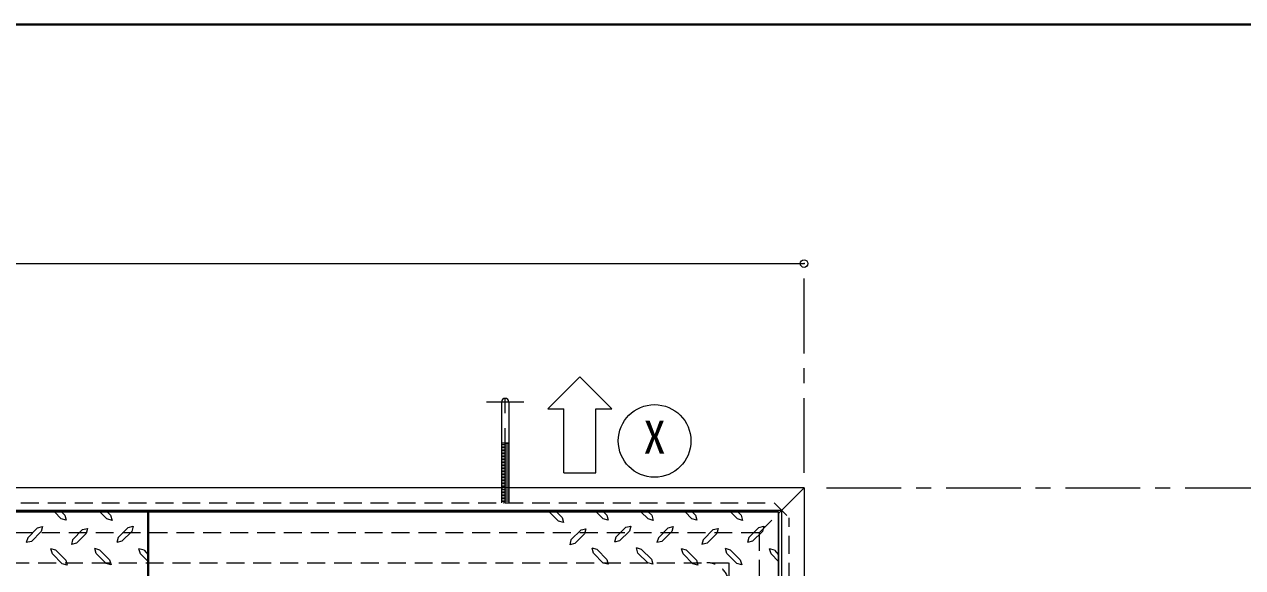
# Model space of a CAD drawing. Units: millimetres at full size, sheet at 1:10; details may follow other scales. Extents: x -2125 to 1925, y -1405 to 1405.
# Drawn here: x -329 to 487, y 1042 to 1405 of the extents above; entities that cross this region are included whole.
import ezdxf
from ezdxf.enums import TextEntityAlignment as Align

# ---------------------------------------------------------------- set-up
doc = ezdxf.new("R2010")
doc.units = ezdxf.units.MM
doc.header["$LTSCALE"] = 10
doc.header["$PDMODE"] = 32
doc.header["$PDSIZE"] = 5
doc.linetypes.add('CHAIN1', pattern=[8, 5, -1, 1, -1])
doc.linetypes.add('DASHED1', pattern=[1.8, 1.2, -0.6])
doc.layers.add('0-A', color=4, linetype='Continuous', lineweight=9)
doc.styles.add('ＭＳ ゴシック', font='')
doc.styles.get('ＭＳ ゴシック').set_extended_font_data('MS Gothic')

msp = doc.modelspace()

# ---------------------------------------------------------------- linework, layer by layer
at = {"layer": '0-A', "color": 1, "lineweight": 40}
for p, q in [((1925.2, 1405.02), (-2124.8, 1405.02)), ((-245.8, 745.02), (-245.8, 1079.02))]:
    msp.add_line(p, q, dxfattribs=at)
at = {"layer": '0-A'}
for p, q in [((-1106.8, 1245.02), (193.2, 1245.02)), ((43.2, 1169.3), (21.78, 1147.88)), ((43.2, 1169.3), (64.63, 1147.88)), ((21.78, 1147.88), (32.49, 1147.88)), ((32.49, 1105.02), (32.49, 1147.88)), ((53.92, 1147.88), (64.63, 1147.88)), ((53.92, 1105.02), (53.92, 1147.88)), ((-4.3, 1124.92), (-9.3, 1124.92)), ((-9.3, 1124.05), (-4.3, 1124.46)), ((-9.3, 1123.04), (-4.3, 1123.45)), ((-9.3, 1122.04), (-4.3, 1122.45)), ((-9.3, 1121.04), (-4.3, 1121.45)), ((-9.3, 1120.03), (-4.3, 1120.44)), ((-9.3, 1119.03), (-4.3, 1119.44)), ((-9.3, 1118.03), (-4.3, 1118.44)), ((-9.3, 1117.02), (-4.3, 1117.43)), ((-9.3, 1116.02), (-4.3, 1116.43)), ((-9.3, 1115.02), (-4.3, 1115.43)), ((-9.3, 1114.01), (-4.3, 1114.42)), ((-9.3, 1113.01), (-4.3, 1113.42)), ((-9.3, 1112.01), (-4.3, 1112.42)), ((-9.3, 1111), (-4.3, 1111.41)), ((-9.3, 1110), (-4.3, 1110.41)), ((-9.3, 1109), (-4.3, 1109.41)), ((-9.3, 1107.99), (-4.3, 1108.4)), ((-9.3, 1106.99), (-4.3, 1107.4)), ((-9.3, 1105.99), (-4.3, 1106.4)), ((-9.3, 1104.98), (-4.3, 1105.39)), ((-9.3, 1103.98), (-4.3, 1104.39)), ((-9.3, 1102.98), (-4.3, 1103.39)), ((-9.3, 1101.97), (-4.3, 1102.38)), ((-9.3, 1100.97), (-4.3, 1101.38)), ((32.49, 1105.02), (53.92, 1105.02)), ((-9.3, 1099.97), (-4.3, 1100.38)), ((-9.3, 1098.96), (-4.3, 1099.37)), ((-9.3, 1097.96), (-4.3, 1098.37)), ((-9.3, 1096.96), (-4.3, 1097.37)), ((-9.3, 1095.95), (-4.3, 1096.36)), ((-8.46, 1095.02), (-4.3, 1095.36)), ((-308.36, 1079.02), (-303.91, 1074.4)), ((-303.6, 1079.02), (-301.39, 1076.81)), ((-301.39, 1076.81), (-300.55, 1073.56)), ((-277.98, 1079.02), (-273.25, 1074.29)), ((-273.15, 1079.02), (-270.84, 1076.71)), ((-270.84, 1076.71), (-269.89, 1073.35)), ((22.6, 1079.02), (28.94, 1072.82)), ((27.58, 1079.02), (31.36, 1075.24)), ((54.14, 1079.02), (58.87, 1074.29)), ((84.07, 1079.02), (88.79, 1074.29)), ((89, 1079.02), (91.31, 1076.71)), ((91.31, 1076.71), (92.15, 1073.35)), ((113.64, 1079.02), (118.09, 1074.4)), ((118.4, 1079.02), (120.61, 1076.81)), ((120.61, 1076.81), (121.45, 1073.56)), ((144.02, 1079.02), (148.75, 1074.29)), ((148.85, 1079.02), (151.16, 1076.71)), ((151.16, 1076.71), (152.11, 1073.35)), ((178.2, 1080.02), (176.2, 1078.02)), ((-326.28, 1061.69), (-319.66, 1068.41)), ((-300.55, 1073.56), (-303.91, 1074.4)), ((-289.53, 1067.15), (-286.27, 1067.99)), ((-286.27, 1067.99), (-287.11, 1064.63)), ((-269.89, 1073.35), (-273.25, 1074.29)), ((-265.69, 1061.8), (-259.08, 1068.52)), ((-259.08, 1068.52), (-255.72, 1069.36)), ((-255.72, 1069.36), (-256.66, 1066)), ((92.15, 1073.35), (88.79, 1074.29)), ((95.72, 1061.69), (102.34, 1068.41)), ((121.45, 1073.56), (118.09, 1074.4)), ((132.47, 1067.15), (135.73, 1067.99)), ((135.73, 1067.99), (134.89, 1064.63)), ((152.11, 1073.35), (148.75, 1074.29)), ((156.31, 1061.8), (162.92, 1068.52)), ((162.92, 1068.52), (166.28, 1069.36)), ((166.28, 1069.36), (165.34, 1066)), ((-326.28, 1061.69), (-327.22, 1058.44)), ((-323.86, 1059.28), (-317.25, 1065.89)), ((-296.25, 1060.43), (-297.09, 1057.18)), ((-296.25, 1060.43), (-289.53, 1067.15)), ((-293.73, 1058.02), (-287.11, 1064.63)), ((-265.69, 1061.8), (-266.64, 1058.54)), ((-263.28, 1059.38), (-256.66, 1066)), ((37.24, 1060.22), (36.4, 1056.97)), ((37.24, 1060.22), (43.96, 1066.94)), ((39.76, 1057.81), (46.37, 1064.42)), ((43.96, 1066.94), (47.21, 1067.78)), ((47.21, 1067.78), (46.37, 1064.42)), ((67.27, 1062.01), (66.43, 1058.75)), ((69.79, 1059.59), (76.3, 1066.21)), ((95.72, 1061.69), (94.78, 1058.44)), ((98.14, 1059.28), (104.75, 1065.89)), ((125.75, 1060.43), (124.91, 1057.18)), ((125.75, 1060.43), (132.47, 1067.15)), ((128.27, 1058.02), (134.89, 1064.63)), ((156.31, 1061.8), (155.36, 1058.54)), ((158.72, 1059.38), (165.34, 1066)), ((-323.86, 1059.28), (-327.22, 1058.44)), ((-307.38, 1053.4), (-310.74, 1054.24)), ((-309.79, 1050.88), (-310.74, 1054.24)), ((-307.38, 1053.4), (-300.76, 1046.78)), ((-293.73, 1058.02), (-297.09, 1057.18)), ((-280.5, 1051.09), (-281.44, 1054.45)), ((-278.08, 1053.5), (-281.44, 1054.45)), ((-278.08, 1053.5), (-271.47, 1046.89)), ((-263.28, 1059.38), (-266.64, 1058.54)), ((-248.47, 1053.4), (-251.83, 1054.24)), ((-250.89, 1050.88), (-251.83, 1054.24)), ((-248.47, 1053.4), (-245.8, 1050.34)), ((39.76, 1057.81), (36.4, 1056.97)), ((54.67, 1053.92), (51.41, 1054.76)), ((52.25, 1051.4), (51.41, 1054.76)), ((54.67, 1053.92), (61.28, 1047.2)), ((69.79, 1059.59), (66.43, 1058.75)), ((81.97, 1051.51), (81.13, 1054.87)), ((84.38, 1053.92), (81.13, 1054.87)), ((84.38, 1053.92), (91.1, 1047.31)), ((98.14, 1059.28), (94.78, 1058.44)), ((114.62, 1053.4), (111.26, 1054.24)), ((112.21, 1050.88), (111.26, 1054.24)), ((114.62, 1053.4), (121.24, 1046.78)), ((128.27, 1058.02), (124.91, 1057.18)), ((141.5, 1051.09), (140.56, 1054.45)), ((143.92, 1053.5), (140.56, 1054.45)), ((143.92, 1053.5), (150.53, 1046.89)), ((158.72, 1059.38), (155.36, 1058.54)), ((173.53, 1053.4), (170.17, 1054.24)), ((171.11, 1050.88), (170.17, 1054.24)), ((173.53, 1053.4), (176.2, 1050.34)), ((-309.79, 1050.88), (-303.28, 1044.37)), ((-299.92, 1043.42), (-303.28, 1044.37)), ((-300.76, 1046.78), (-299.92, 1043.42)), ((-280.5, 1051.09), (-273.88, 1044.47)), ((-270.52, 1043.63), (-273.88, 1044.47)), ((-271.47, 1046.89), (-270.52, 1043.63)), ((-250.89, 1050.88), (-245.8, 1045.79)), ((52.25, 1051.4), (58.87, 1044.79)), ((81.97, 1051.51), (88.58, 1044.89)), ((91.94, 1044.05), (88.58, 1044.89)), ((91.1, 1047.31), (91.94, 1044.05)), ((112.21, 1050.88), (118.72, 1044.37)), ((122.08, 1043.42), (118.72, 1044.37)), ((121.24, 1046.78), (122.08, 1043.42)), ((141.5, 1051.09), (148.12, 1044.47)), ((151.48, 1043.63), (148.12, 1044.47)), ((150.53, 1046.89), (151.48, 1043.63)), ((171.11, 1050.88), (176.2, 1045.79))]:
    msp.add_line(p, q, dxfattribs=at)
at = {"layer": '0-A', "linetype": 'CHAIN1'}
for p, q in [((193.2, 1105.02), (193.2, 1245.02)), ((-6.8, 1085.02), (-6.8, 1164.92)), ((5.7, 1152.42), (-19.3, 1152.42)), ((208.2, 1095.02), (583.2, 1095.02))]:
    msp.add_line(p, q, dxfattribs=at)
at = {"layer": '0-A', "color": 7, "lineweight": 18}
for p, q in [((-9.3, 1152.42), (-9.3, 1095.02)), ((-4.3, 1152.42), (-4.3, 1095.02)), ((193.2, 1095.02), (-1106.8, 1095.02)), ((178.2, 1080.02), (193.2, 1095.02)), ((193.2, 1095.02), (193.2, 745.02)), ((178.2, 1080.02), (-1091.8, 1080.02)), ((178.2, 1080.02), (178.2, 745.02))]:
    msp.add_line(p, q, dxfattribs=at)
at = {"layer": '0-A', "linetype": 'DASHED1'}
for p, q in [((-9.3, 1094.95), (-8.46, 1095.02)), ((-9.3, 1095.02), (-9.3, 1085.02)), ((-9.3, 1093.95), (-4.3, 1094.36)), ((-9.3, 1092.94), (-4.3, 1093.35)), ((-4.3, 1095.02), (-4.3, 1085.02)), ((-1086.8, 1085.02), (173.2, 1085.02)), ((-9.3, 1091.94), (-4.3, 1092.35)), ((-9.3, 1090.94), (-4.3, 1091.35)), ((-9.3, 1089.93), (-4.3, 1090.34)), ((-9.3, 1088.93), (-4.3, 1089.34)), ((-9.3, 1087.93), (-4.3, 1088.34)), ((-9.3, 1086.92), (-4.3, 1087.33)), ((-9.3, 1085.92), (-4.3, 1086.33)), ((-8.06, 1085.02), (-4.3, 1085.33)), ((173.2, 1085.02), (183.2, 1075.02)), ((163.2, 1065.02), (176.2, 1078.02)), ((183.2, 745.02), (183.2, 1075.02)), ((163.2, 1065.02), (-920.8, 1065.02)), ((163.2, 1065.02), (163.2, 745.02)), ((-913.33, 1045.02), (143.2, 1045.02)), ((143.2, 745.02), (143.2, 1045.02))]:
    msp.add_line(p, q, dxfattribs=at)
at = {"layer": '0-A', "color": 5, "lineweight": 25}
for p, q in [((-926.7, 1079.02), (176.2, 1079.02)), ((176.2, 1079.02), (176.2, 745.02))]:
    msp.add_line(p, q, dxfattribs=at)
at = {"layer": '0-A'}
for points in [[(58.97, 1079.02), (61.28, 1076.71), (62.23, 1073.45), (58.87, 1074.29)], [(-319.66, 1068.41), (-316.41, 1069.25), (-317.25, 1065.89)], [(31.36, 1075.24), (32.3, 1071.88), (28.94, 1072.82)], [(67.27, 1062.01), (73.88, 1068.73), (77.24, 1069.57), (76.3, 1066.21)], [(102.34, 1068.41), (105.59, 1069.25), (104.75, 1065.89)], [(61.28, 1047.2), (62.23, 1043.95), (58.87, 1044.79)]]:
    msp.add_lwpolyline(points, dxfattribs=at)
at = {"layer": '0-A', "color": 7, "lineweight": 18}
msp.add_circle((93.2, 1126.45), 24.29, dxfattribs=at)
msp.add_arc((-6.8, 1152.42), 2.5, 0, 180, dxfattribs=at)
at = {"layer": '0-A', "linetype": 'DASHED1'}
msp.add_arc((128.2, 1030.02), 15, 0, 90, dxfattribs=at)
at = {"layer": '0-A'}
msp.add_point((193.2, 1245.02), dxfattribs=at)

# ---------------------------------------------------------------- texts
at = {"layer": '0-A', "color": 7, "style": 'ＭＳ ゴシック'}
msp.add_text('X', height=21.99, dxfattribs=at).set_placement((85.7, 1111.45), align=Align.BOTTOM_LEFT)

doc.saveas('drawing.dxf')
